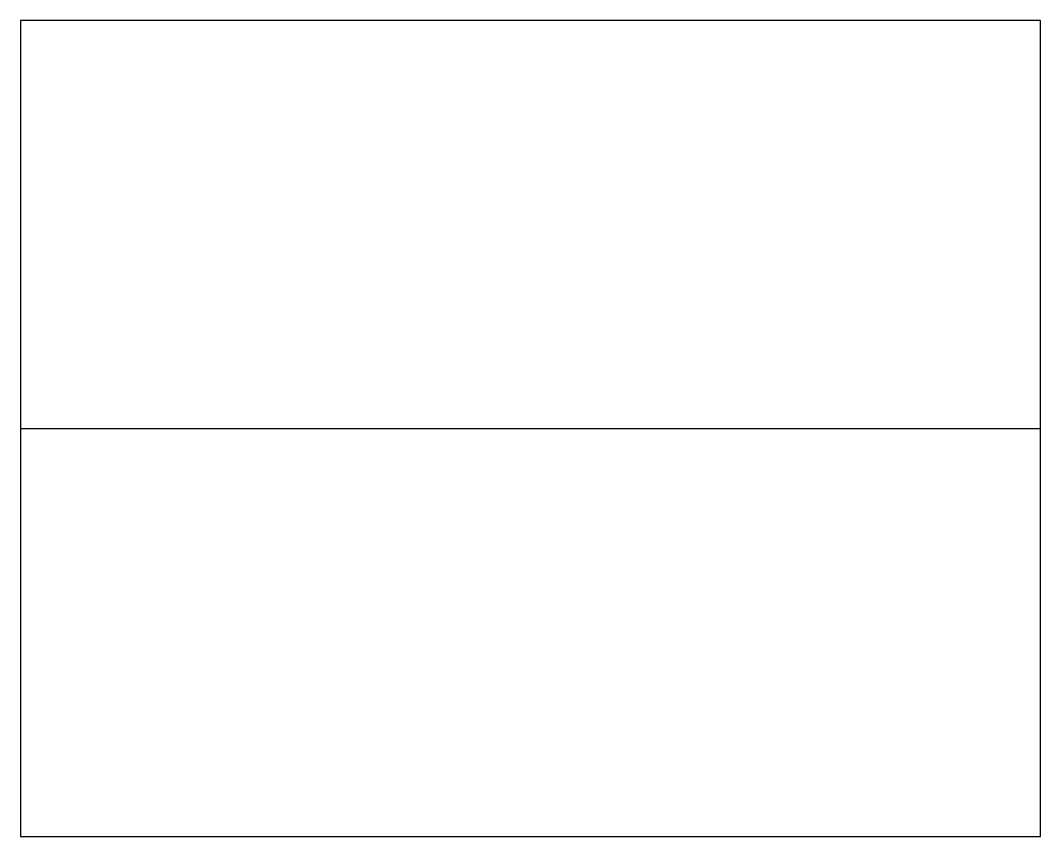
# Model space of a CAD drawing. Header units: millimetres. Extents: x 0 to 10, y 0 to 8.
import ezdxf

# ---------------------------------------------------------------- set-up
doc = ezdxf.new("R2010")
doc.units = ezdxf.units.MM

msp = doc.modelspace()

# ---------------------------------------------------------------- linework, layer by layer
at = {"layer": 'AXIS'}
msp.add_line((0, 4), (10, 4), dxfattribs=at)
at = {"layer": 'FRAME'}
msp.add_lwpolyline([(0, 0), (10, 0), (10, 8), (0, 8)], close=True, dxfattribs=at)

doc.saveas('drawing.dxf')
